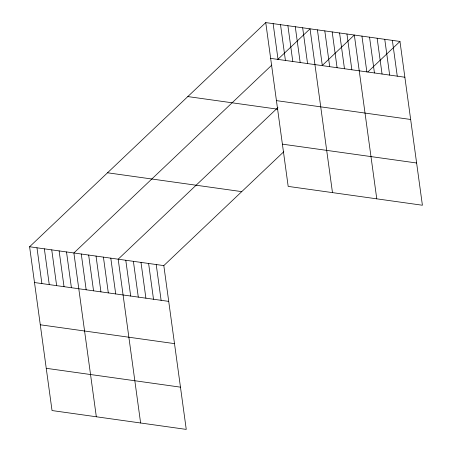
<?xml version="1.0" encoding="UTF-8"?>
<svg xmlns="http://www.w3.org/2000/svg" width="452" height="452" viewBox="0 0 452 452"><rect width="100%" height="100%" fill="white"/><g stroke="black" fill="none" stroke-linecap="round" stroke-linejoin="round"><path stroke-width="0.68" d="M283.783 151.731L163.816 265.601L186.252 429.4L52.031 410.552L29.595 246.758L265.748 22.6L399.969 41.448L422.405 205.242L288.184 186.399L265.748 22.6M271.838 65.082L73.885 252.973L96.327 416.772M277.952 59.28L310.038 28.821L332.474 192.62M277.929 107.559L118.181 259.194L140.617 422.993M322.242 65.495L354.334 35.041L376.77 198.835M367.883 71.908L399.969 41.448M270.646 58.381L404.873 77.23M276.432 100.626L410.659 119.475M187.817 96.57L277.788 109.203M282.398 144.154L416.62 162.997M107.525 172.783L241.747 191.631M29.595 246.758L163.816 265.601M34.493 282.534L168.72 301.382M40.279 324.785L174.506 343.627M46.245 368.307L180.467 387.155M392.364 40.381L397.263 76.156M384.759 39.313L389.658 75.088M377.149 38.245L382.053 74.021M369.544 37.177L374.448 72.953M361.939 36.109L366.843 71.885M346.95 34.002L351.854 69.783M339.571 32.968L344.469 68.744M332.186 31.928L337.09 67.71M324.802 30.894L329.706 66.676M317.423 29.855L322.321 65.636M302.659 27.781L307.558 63.562M295.275 26.747L300.179 62.529M287.89 25.707L292.794 61.489M280.511 24.674L285.41 60.455M273.127 23.634L278.031 59.415M156.211 264.533L161.11 300.314M148.606 263.465L153.505 299.247M141.001 262.397L145.9 298.179M133.391 261.329L138.295 297.111M125.786 260.262L130.69 296.043M110.796 258.16L115.701 293.936M103.418 257.12L108.316 292.902M96.033 256.086L100.937 291.868M88.654 255.047L93.553 290.828M81.27 254.013L86.168 289.794M66.506 251.939L71.405 287.721M59.122 250.9L64.026 286.681M51.743 249.866L56.641 285.647M44.358 248.826L49.257 284.607M36.974 247.792L41.878 283.573"/></g></svg>
